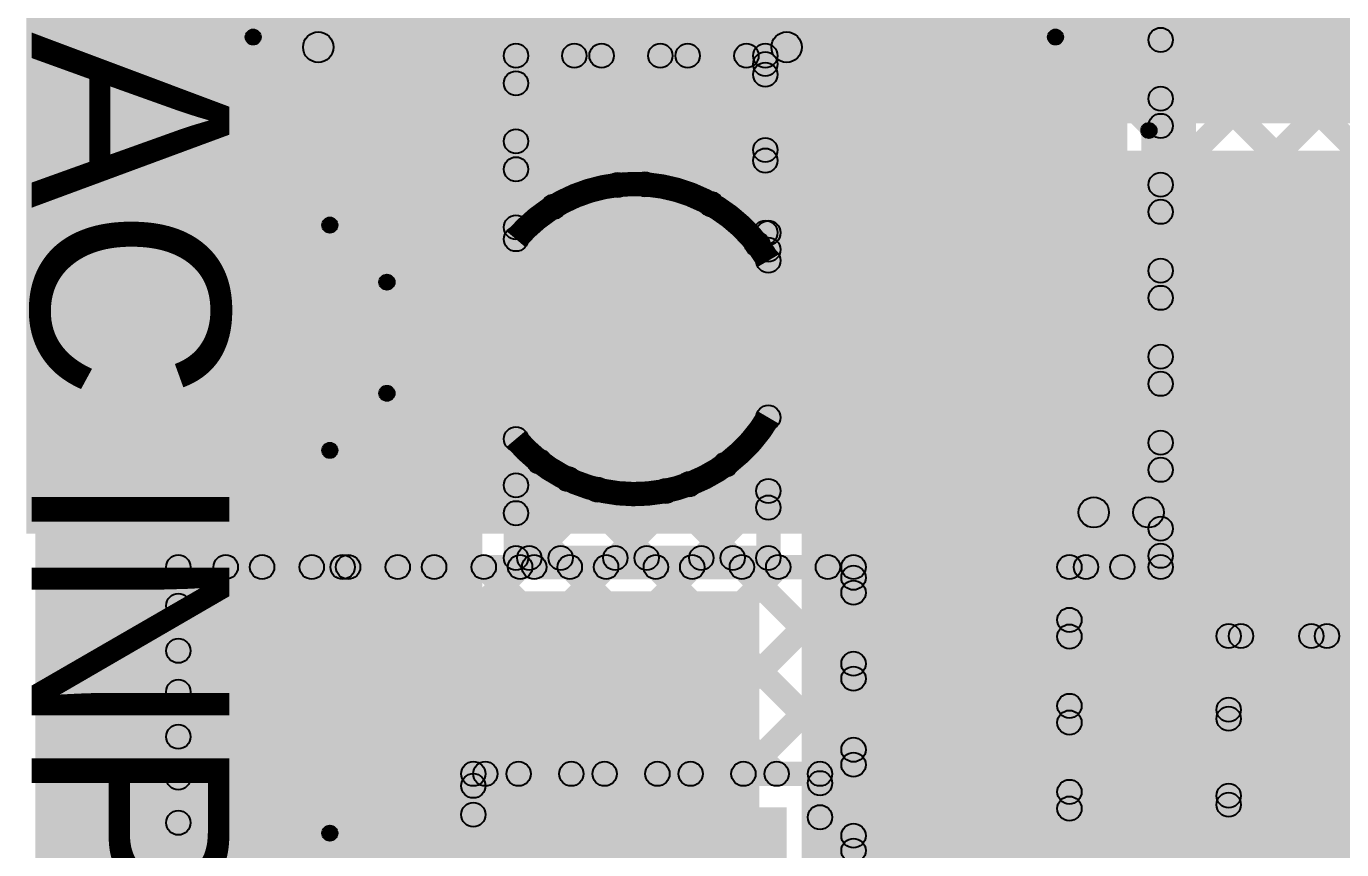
# Model space of a CAD drawing. Header units: millimetres. Extents: x 3.07 to 5.81, y 1.29 to 3.84.
# Drawn here: x 3.068 to 3.5005, y 2.204 to 2.4749 of the extents above; entities that cross this region are included whole.
import ezdxf

# ---------------------------------------------------------------- set-up
doc = ezdxf.new("R2010")
doc.units = ezdxf.units.MM
doc.header["$MEASUREMENT"] = 0
for name, color, linetype in [('BottomLayer', 5, 'Continuous'), ('BottomOverlay', 54, 'Continuous'), ('BottomPaste', 16, 'Continuous'), ('BottomSolder', 6, 'Continuous'), ('MultiLayer', 9, 'Continuous'), ('PadHoleLayer', 156, 'Continuous'), ('TopLayer', 1, 'Continuous'), ('TopOverlay', 2, 'Continuous'), ('TopSolder', 216, 'Continuous')]:
    doc.layers.add(name, color=color, linetype=linetype)

# ---------------------------------------------------------------- blocks, each defined once
blk = doc.blocks.new('T________B_____2P_1')
at = {"layer": 'BottomLayer'}
blk.add_hatch(color=5, dxfattribs=at).paths.add_polyline_path([(0.04, 0.04), (0.04, -0.04), (-0.04, -0.04), (-0.04, 0.04)])
h = blk.add_hatch(color=5, dxfattribs=at)
edge = h.paths.add_edge_path()
edge.add_arc((0.2, 0), 0.04, 0, 360)
at = {"layer": 'BottomSolder'}
blk.add_hatch(color=6, dxfattribs=at).paths.add_polyline_path([(0.044, 0.044), (0.044, -0.044), (-0.044, -0.044), (-0.044, 0.044)])
h = blk.add_hatch(color=6, dxfattribs=at)
edge = h.paths.add_edge_path()
edge.add_arc((0.2, 0), 0.044, 0, 360)
at = {"layer": 'MultiLayer'}
blk.add_hatch(color=9, dxfattribs=at).paths.add_polyline_path([(0.04, 0.04), (0.04, -0.04), (-0.04, -0.04), (-0.04, 0.04)])
h = blk.add_hatch(color=9, dxfattribs=at)
edge = h.paths.add_edge_path()
edge.add_arc((0.2, 0), 0.04, 0, 360)
at = {"layer": 'PadHoleLayer'}
h = blk.add_hatch(color=156, dxfattribs=at)
edge = h.paths.add_edge_path()
edge.add_arc((0, 0), 0.0275, 0, 360)
h = blk.add_hatch(color=156, dxfattribs=at)
edge = h.paths.add_edge_path()
edge.add_arc((0.2, 0), 0.0275, 0, 360)
at = {"layer": 'TopLayer'}
blk.add_hatch(color=1, dxfattribs=at).paths.add_polyline_path([(0.04, 0.04), (0.04, -0.04), (-0.04, -0.04), (-0.04, 0.04)])
h = blk.add_hatch(color=1, dxfattribs=at)
edge = h.paths.add_edge_path()
edge.add_arc((0.2, 0), 0.04, 0, 360)
at = {"layer": 'TopOverlay'}
h = blk.add_hatch(color=2, dxfattribs=at)
edge = h.paths.add_edge_path()
edge.add_arc((-0.10066, 0.12542), 0.0025, 0, 360)
h = blk.add_hatch(color=2, dxfattribs=at)
edge = h.paths.add_edge_path()
edge.add_arc((-0.10066, 0.12542), 0.0025, 0, 360)
for points in [[(-0.10066, 0.12292), (-0.10066, 0.12792), (0.29934, 0.12792), (0.29934, 0.12292)], [(-0.10316, 0.12542), (-0.09816, 0.12542), (-0.09816, -0.1384), (-0.10316, -0.1384)], [(0.29684, 0.12542), (0.30184, 0.12542), (0.30184, -0.1384), (0.29684, -0.1384)], [(-0.03837, 0.09843), (-0.03484, 0.10197), (-0.01607, 0.0832), (-0.01961, 0.07966)], [(0.03571, 0.10197), (0.03924, 0.09843), (0.02048, 0.07966), (0.01694, 0.0832)], [(0.16163, 0.09843), (0.16516, 0.10197), (0.18393, 0.0832), (0.18039, 0.07966)], [(0.23571, 0.10197), (0.23924, 0.09843), (0.22048, 0.07966), (0.21694, 0.0832)], [(-0.01784, 0.07893), (-0.01784, 0.08393), (0.01871, 0.08393), (0.01871, 0.07893)], [(0.18216, 0.07893), (0.18216, 0.08393), (0.21871, 0.08393), (0.21871, 0.07893)], [(-0.10242, -0.14017), (-0.09889, -0.13663), (-0.06815, -0.16737), (-0.07169, -0.17091)], [(0.29758, -0.13663), (0.30111, -0.14017), (0.27038, -0.17091), (0.26684, -0.16737)], [(-0.06992, -0.17164), (-0.06992, -0.16664), (0.26861, -0.16664), (0.26861, -0.17164)]]:
    blk.add_hatch(color=2, dxfattribs=at).paths.add_polyline_path(points)
h = blk.add_hatch(color=2, dxfattribs=at)
edge = h.paths.add_edge_path()
edge.add_arc((0.29934, 0.12542), 0.0025, 0, 360)
h = blk.add_hatch(color=2, dxfattribs=at)
edge = h.paths.add_edge_path()
edge.add_arc((0.29934, 0.12542), 0.0025, 0, 360)
h = blk.add_hatch(color=2, dxfattribs=at)
edge = h.paths.add_edge_path()
edge.add_arc((-0.03661, 0.1002), 0.0025, 0, 360)
h = blk.add_hatch(color=2, dxfattribs=at)
edge = h.paths.add_edge_path()
edge.add_arc((0.03748, 0.1002), 0.0025, 0, 360)
h = blk.add_hatch(color=2, dxfattribs=at)
edge = h.paths.add_edge_path()
edge.add_arc((0.16339, 0.1002), 0.0025, 0, 360)
h = blk.add_hatch(color=2, dxfattribs=at)
edge = h.paths.add_edge_path()
edge.add_arc((0.23748, 0.1002), 0.0025, 0, 360)
h = blk.add_hatch(color=2, dxfattribs=at)
edge = h.paths.add_edge_path()
edge.add_arc((-0.01784, 0.08143), 0.0025, 0, 360)
h = blk.add_hatch(color=2, dxfattribs=at)
edge = h.paths.add_edge_path()
edge.add_arc((-0.01784, 0.08143), 0.0025, 0, 360)
h = blk.add_hatch(color=2, dxfattribs=at)
edge = h.paths.add_edge_path()
edge.add_arc((0.01871, 0.08143), 0.0025, 0, 360)
h = blk.add_hatch(color=2, dxfattribs=at)
edge = h.paths.add_edge_path()
edge.add_arc((0.01871, 0.08143), 0.0025, 0, 360)
h = blk.add_hatch(color=2, dxfattribs=at)
edge = h.paths.add_edge_path()
edge.add_arc((0.18216, 0.08143), 0.0025, 0, 360)
h = blk.add_hatch(color=2, dxfattribs=at)
edge = h.paths.add_edge_path()
edge.add_arc((0.18216, 0.08143), 0.0025, 0, 360)
h = blk.add_hatch(color=2, dxfattribs=at)
edge = h.paths.add_edge_path()
edge.add_arc((0.21871, 0.08143), 0.0025, 0, 360)
h = blk.add_hatch(color=2, dxfattribs=at)
edge = h.paths.add_edge_path()
edge.add_arc((0.21871, 0.08143), 0.0025, 0, 360)
h = blk.add_hatch(color=2, dxfattribs=at)
edge = h.paths.add_edge_path()
edge.add_arc((-0.10066, -0.1384), 0.0025, 0, 360)
h = blk.add_hatch(color=2, dxfattribs=at)
edge = h.paths.add_edge_path()
edge.add_arc((-0.10066, -0.1384), 0.0025, 0, 360)
h = blk.add_hatch(color=2, dxfattribs=at)
edge = h.paths.add_edge_path()
edge.add_arc((0.29934, -0.1384), 0.0025, 0, 360)
h = blk.add_hatch(color=2, dxfattribs=at)
edge = h.paths.add_edge_path()
edge.add_arc((0.29934, -0.1384), 0.0025, 0, 360)
h = blk.add_hatch(color=2, dxfattribs=at)
edge = h.paths.add_edge_path()
edge.add_arc((-0.06992, -0.16914), 0.0025, 0, 360)
h = blk.add_hatch(color=2, dxfattribs=at)
edge = h.paths.add_edge_path()
edge.add_arc((-0.06992, -0.16914), 0.0025, 0, 360)
h = blk.add_hatch(color=2, dxfattribs=at)
edge = h.paths.add_edge_path()
edge.add_arc((0.26861, -0.16914), 0.0025, 0, 360)
h = blk.add_hatch(color=2, dxfattribs=at)
edge = h.paths.add_edge_path()
edge.add_arc((0.26861, -0.16914), 0.0025, 0, 360)
at = {"layer": 'TopSolder'}
blk.add_hatch(color=216, dxfattribs=at).paths.add_polyline_path([(0.044, 0.044), (0.044, -0.044), (-0.044, -0.044), (-0.044, 0.044)])
h = blk.add_hatch(color=216, dxfattribs=at)
edge = h.paths.add_edge_path()
edge.add_arc((0.2, 0), 0.044, 0, 360)
at = {"layer": 'TopOverlay'}
for centre in [(-0.10066, 0.12542), (-0.10066, 0.12542), (0.29934, 0.12542), (0.29934, 0.12542), (-0.03661, 0.1002), (0.03748, 0.1002), (0.16339, 0.1002), (0.23748, 0.1002), (-0.01784, 0.08143), (-0.01784, 0.08143), (0.01871, 0.08143), (0.01871, 0.08143), (0.18216, 0.08143), (0.18216, 0.08143), (0.21871, 0.08143), (0.21871, 0.08143), (-0.10066, -0.1384), (-0.10066, -0.1384), (0.29934, -0.1384), (0.29934, -0.1384), (-0.06992, -0.16914), (-0.06992, -0.16914), (0.26861, -0.16914), (0.26861, -0.16914)]:
    blk.add_circle(centre, 0.0025, dxfattribs=at)
blk = doc.blocks.new('750312723_3')
at = {"layer": 'BottomLayer'}
blk.add_hatch(color=5, dxfattribs=at).paths.add_polyline_path([(-0.34547, 0.25748), (-0.25886, 0.25748), (-0.25886, 0.17087), (-0.34547, 0.17087)])
at = {"layer": 'BottomSolder'}
blk.add_hatch(color=6, dxfattribs=at).paths.add_polyline_path([(-0.34947, 0.26148), (-0.25486, 0.26148), (-0.25486, 0.16687), (-0.34947, 0.16687)])
at = {"layer": 'MultiLayer'}
blk.add_hatch(color=9, dxfattribs=at).paths.add_polyline_path([(-0.34547, 0.25748), (-0.25886, 0.25748), (-0.25886, 0.17087), (-0.34547, 0.17087)])
at = {"layer": 'PadHoleLayer'}
h = blk.add_hatch(color=156, dxfattribs=at)
edge = h.paths.add_edge_path()
edge.add_arc((-0.30217, 0.21417), 0.02402, 0, 360)
at = {"layer": 'TopLayer'}
blk.add_hatch(color=1, dxfattribs=at).paths.add_polyline_path([(-0.34547, 0.25748), (-0.25886, 0.25748), (-0.25886, 0.17087), (-0.34547, 0.17087)])
at = {"layer": 'TopOverlay'}
blk.add_hatch(color=2, dxfattribs=at).paths.add_polyline_path([(0.40583, 0.28917), (0.40583, 0.27917), (-0.40617, 0.27917), (-0.40617, 0.28917)])
at = {"layer": 'TopSolder'}
blk.add_hatch(color=216, dxfattribs=at).paths.add_polyline_path([(-0.34947, 0.26148), (-0.25486, 0.26148), (-0.25486, 0.16687), (-0.34947, 0.16687)])
blk = doc.blocks.new('RES_2512_B_23')
at = {"layer": 'BottomLayer'}
for points in [[(-0.1378, 0.0689), (-0.0748, 0.0689), (-0.0748, -0.0689), (-0.1378, -0.0689)], [(0.0748, 0.0689), (0.1378, 0.0689), (0.1378, -0.0689), (0.0748, -0.0689)]]:
    blk.add_hatch(color=5, dxfattribs=at).paths.add_polyline_path(points)
at = {"layer": 'BottomOverlay'}
h = blk.add_hatch(color=54, dxfattribs=at)
edge = h.paths.add_edge_path()
edge.add_arc((-0.146, 0.077), 0.005, 0, 360)
h = blk.add_hatch(color=54, dxfattribs=at)
edge = h.paths.add_edge_path()
edge.add_arc((-0.146, 0.077), 0.005, 0, 360)
for points in [[(0.146, 0.082), (0.146, 0.072), (-0.146, 0.072), (-0.146, 0.082)], [(-0.141, -0.077), (-0.151, -0.077), (-0.151, 0.077), (-0.141, 0.077)], [(0.151, -0.077), (0.141, -0.077), (0.141, 0.077), (0.151, 0.077)], [(0.146, -0.072), (0.146, -0.082), (-0.146, -0.082), (-0.146, -0.072)]]:
    blk.add_hatch(color=54, dxfattribs=at).paths.add_polyline_path(points)
h = blk.add_hatch(color=54, dxfattribs=at)
edge = h.paths.add_edge_path()
edge.add_arc((0.146, 0.077), 0.005, 0, 360)
h = blk.add_hatch(color=54, dxfattribs=at)
edge = h.paths.add_edge_path()
edge.add_arc((0.146, 0.077), 0.005, 0, 360)
h = blk.add_hatch(color=54, dxfattribs=at)
edge = h.paths.add_edge_path()
edge.add_arc((-0.146, -0.077), 0.005, 0, 360)
h = blk.add_hatch(color=54, dxfattribs=at)
edge = h.paths.add_edge_path()
edge.add_arc((-0.146, -0.077), 0.005, 0, 360)
h = blk.add_hatch(color=54, dxfattribs=at)
edge = h.paths.add_edge_path()
edge.add_arc((0.146, -0.077), 0.005, 0, 360)
h = blk.add_hatch(color=54, dxfattribs=at)
edge = h.paths.add_edge_path()
edge.add_arc((0.146, -0.077), 0.005, 0, 360)
at = {"layer": 'BottomPaste'}
for points in [[(-0.1378, 0.0689), (-0.0748, 0.0689), (-0.0748, -0.0689), (-0.1378, -0.0689)], [(0.0748, 0.0689), (0.1378, 0.0689), (0.1378, -0.0689), (0.0748, -0.0689)]]:
    blk.add_hatch(color=16, dxfattribs=at).paths.add_polyline_path(points)
at = {"layer": 'BottomSolder'}
for points in [[(-0.1418, 0.0729), (-0.0708, 0.0729), (-0.0708, -0.0729), (-0.1418, -0.0729)], [(0.0708, 0.0729), (0.1418, 0.0729), (0.1418, -0.0729), (0.0708, -0.0729)]]:
    blk.add_hatch(color=6, dxfattribs=at).paths.add_polyline_path(points)
at = {"layer": 'BottomOverlay'}
for centre in [(-0.146, 0.077), (-0.146, 0.077), (0.146, 0.077), (0.146, 0.077), (-0.146, -0.077), (-0.146, -0.077), (0.146, -0.077), (0.146, -0.077)]:
    blk.add_circle(centre, 0.005, dxfattribs=at)
blk = doc.blocks.new('SMB_B_77')
at = {"layer": 'BottomLayer'}
for points in [[(-0.12951, 0.054), (-0.04451, 0.054), (-0.04451, -0.054), (-0.12951, -0.054)], [(0.04451, 0.054), (0.12951, 0.054), (0.12951, -0.054), (0.04451, -0.054)]]:
    blk.add_hatch(color=5, dxfattribs=at).paths.add_polyline_path(points)
at = {"layer": 'BottomOverlay'}
h = blk.add_hatch(color=54, dxfattribs=at)
edge = h.paths.add_edge_path()
edge.add_arc((-0.095, 0.081), 0.005, 0, 360)
h = blk.add_hatch(color=54, dxfattribs=at)
edge = h.paths.add_edge_path()
edge.add_arc((-0.095, 0.081), 0.005, 0, 360)
for points in [[(-0.095, 0.076), (-0.095, 0.086), (0.099, 0.086), (0.099, 0.076)], [(0.099, 0.058), (0.19, 0.058), (0.19, 0.086), (0.099, 0.086)], [(0.133, -0.086), (0.19, -0.086), (0.19, 0.086), (0.133, 0.086)], [(-0.1, 0.081), (-0.09, 0.081), (-0.09, 0.063), (-0.1, 0.063)], [(0.094, 0.081), (0.104, 0.081), (0.104, 0.063), (0.094, 0.063)], [(0.099, -0.086), (0.19, -0.086), (0.19, -0.058), (0.099, -0.058)], [(-0.1, -0.063), (-0.09, -0.063), (-0.09, -0.081), (-0.1, -0.081)], [(0.094, -0.063), (0.104, -0.063), (0.104, -0.081), (0.094, -0.081)], [(-0.095, -0.086), (-0.095, -0.076), (0.099, -0.076), (0.099, -0.086)]]:
    blk.add_hatch(color=54, dxfattribs=at).paths.add_polyline_path(points)
h = blk.add_hatch(color=54, dxfattribs=at)
edge = h.paths.add_edge_path()
edge.add_arc((0.099, 0.081), 0.005, 0, 360)
h = blk.add_hatch(color=54, dxfattribs=at)
edge = h.paths.add_edge_path()
edge.add_arc((0.099, 0.081), 0.005, 0, 360)
h = blk.add_hatch(color=54, dxfattribs=at)
edge = h.paths.add_edge_path()
edge.add_arc((-0.095, 0.063), 0.005, 0, 360)
h = blk.add_hatch(color=54, dxfattribs=at)
edge = h.paths.add_edge_path()
edge.add_arc((0.099, 0.063), 0.005, 0, 360)
h = blk.add_hatch(color=54, dxfattribs=at)
edge = h.paths.add_edge_path()
edge.add_arc((-0.095, -0.063), 0.005, 0, 360)
h = blk.add_hatch(color=54, dxfattribs=at)
edge = h.paths.add_edge_path()
edge.add_arc((0.099, -0.063), 0.005, 0, 360)
h = blk.add_hatch(color=54, dxfattribs=at)
edge = h.paths.add_edge_path()
edge.add_arc((-0.095, -0.081), 0.005, 0, 360)
h = blk.add_hatch(color=54, dxfattribs=at)
edge = h.paths.add_edge_path()
edge.add_arc((-0.095, -0.081), 0.005, 0, 360)
h = blk.add_hatch(color=54, dxfattribs=at)
edge = h.paths.add_edge_path()
edge.add_arc((0.099, -0.081), 0.005, 0, 360)
h = blk.add_hatch(color=54, dxfattribs=at)
edge = h.paths.add_edge_path()
edge.add_arc((0.099, -0.081), 0.005, 0, 360)
at = {"layer": 'BottomPaste'}
for points in [[(-0.12951, 0.054), (-0.04451, 0.054), (-0.04451, -0.054), (-0.12951, -0.054)], [(0.04451, 0.054), (0.12951, 0.054), (0.12951, -0.054), (0.04451, -0.054)]]:
    blk.add_hatch(color=16, dxfattribs=at).paths.add_polyline_path(points)
at = {"layer": 'BottomSolder'}
for points in [[(-0.13351, 0.058), (-0.04051, 0.058), (-0.04051, -0.058), (-0.13351, -0.058)], [(0.04051, 0.058), (0.13351, 0.058), (0.13351, -0.058), (0.04051, -0.058)]]:
    blk.add_hatch(color=6, dxfattribs=at).paths.add_polyline_path(points)
at = {"layer": 'BottomOverlay'}
for centre in [(-0.095, 0.081), (-0.095, 0.081), (0.099, 0.081), (0.099, 0.081), (-0.095, 0.063), (0.099, 0.063), (-0.095, -0.063), (0.099, -0.063), (-0.095, -0.081), (-0.095, -0.081), (0.099, -0.081), (0.099, -0.081)]:
    blk.add_circle(centre, 0.005, dxfattribs=at)

msp = doc.modelspace()

# ---------------------------------------------------------------- hatches: boundary and pattern name
at = {"layer": 'BottomLayer'}
for points in [[(3.322, 2.418), (3.381, 2.418), (3.381, 2.782), (3.322, 2.782)], [(3.392, 2.443), (3.566, 2.443), (3.566, 2.59), (3.392, 2.59)], [(3.071, 2.163), (3.218, 2.163), (3.218, 2.54), (3.071, 2.54)], [(3.23183, 2.43421), (3.22617, 2.43987), (3.25433, 2.46803), (3.25999, 2.46238)], [(3.23183, 2.40593), (3.22617, 2.41159), (3.28262, 2.46803), (3.28828, 2.46238)], [(3.229, 2.4612), (3.229, 2.4692), (3.311, 2.4692), (3.311, 2.4612)], [(3.24539, 2.46238), (3.25105, 2.46803), (3.31483, 2.40425), (3.30917, 2.3986)], [(3.27368, 2.46238), (3.27933, 2.46803), (3.31383, 2.43354), (3.30817, 2.42788)], [(3.30196, 2.46238), (3.30762, 2.46803), (3.31383, 2.46182), (3.30817, 2.45616)], [(3.233, 2.40486), (3.225, 2.40486), (3.225, 2.4652), (3.233, 2.4652)], [(3.27424, 2.42006), (3.26858, 2.42571), (3.30817, 2.4653), (3.31383, 2.45964)], [(3.315, 2.407), (3.307, 2.407), (3.307, 2.4652), (3.315, 2.4652)], [(3.22617, 2.45331), (3.23183, 2.45897), (3.26527, 2.42552), (3.25961, 2.41987)], [(3.296, 2.41353), (3.29034, 2.41919), (3.30817, 2.43702), (3.31383, 2.43136)], [(3.323, 2.165), (3.565, 2.165), (3.565, 2.434), (3.323, 2.434)], [(3.22617, 2.42503), (3.23183, 2.43068), (3.24419, 2.41832), (3.23854, 2.41266)], [(3.31115, 2.4004), (3.30549, 2.40606), (3.30917, 2.40973), (3.31483, 2.40408)], [(3.316, 2.39779), (3.308, 2.39779), (3.308, 2.407), (3.316, 2.407)], [(3.316, 2.3), (3.308, 2.3), (3.308, 2.34621), (3.316, 2.34621)], [(3.233, 2.3), (3.225, 2.3), (3.225, 2.33914), (3.233, 2.33914)], [(3.23183, 2.32108), (3.22617, 2.32673), (3.23394, 2.33451), (3.2396, 2.32885)], [(3.29506, 2.32785), (3.30072, 2.33351), (3.31483, 2.3194), (3.30917, 2.31374)], [(3.2432, 2.32315), (3.24885, 2.32881), (3.27483, 2.30283), (3.26917, 2.29717)], [(3.26449, 2.29717), (3.25884, 2.30283), (3.28309, 2.32708), (3.28874, 2.32142)], [(3.23621, 2.29717), (3.23055, 2.30283), (3.25302, 2.3253), (3.25868, 2.31964)], [(3.27542, 2.31921), (3.28108, 2.32487), (3.30312, 2.30283), (3.29746, 2.29717)], [(3.29278, 2.29717), (3.28712, 2.30283), (3.30917, 2.32488), (3.31483, 2.31922)], [(3.22617, 2.31189), (3.23183, 2.31755), (3.24655, 2.30283), (3.24089, 2.29717)], [(3.229, 2.296), (3.229, 2.304), (3.312, 2.304), (3.312, 2.296)], [(3.072, 2.162), (3.309, 2.162), (3.309, 2.289), (3.072, 2.289)]]:
    msp.add_hatch(color=5, dxfattribs=at).paths.add_polyline_path(points)
h = msp.add_hatch(color=5, dxfattribs=at)
edge = h.paths.add_edge_path()
edge.add_arc((3.229, 2.4652), 0.004, 0, 360)
h = msp.add_hatch(color=5, dxfattribs=at)
edge = h.paths.add_edge_path()
edge.add_arc((3.229, 2.4652), 0.004, 0, 360)
h = msp.add_hatch(color=5, dxfattribs=at)
edge = h.paths.add_edge_path()
edge.add_arc((3.24822, 2.4652), 0.004, 0, 360)
h = msp.add_hatch(color=5, dxfattribs=at)
edge = h.paths.add_edge_path()
edge.add_arc((3.25716, 2.4652), 0.004, 0, 360)
h = msp.add_hatch(color=5, dxfattribs=at)
edge = h.paths.add_edge_path()
edge.add_arc((3.2765, 2.4652), 0.004, 0, 360)
h = msp.add_hatch(color=5, dxfattribs=at)
edge = h.paths.add_edge_path()
edge.add_arc((3.28545, 2.4652), 0.004, 0, 360)
h = msp.add_hatch(color=5, dxfattribs=at)
edge = h.paths.add_edge_path()
edge.add_arc((3.30479, 2.4652), 0.004, 0, 360)
h = msp.add_hatch(color=5, dxfattribs=at)
edge = h.paths.add_edge_path()
edge.add_arc((3.311, 2.4652), 0.004, 0, 360)
h = msp.add_hatch(color=5, dxfattribs=at)
edge = h.paths.add_edge_path()
edge.add_arc((3.311, 2.4652), 0.004, 0, 360)
h = msp.add_hatch(color=5, dxfattribs=at)
edge = h.paths.add_edge_path()
edge.add_arc((3.311, 2.46247), 0.004, 0, 360)
h = msp.add_hatch(color=5, dxfattribs=at)
edge = h.paths.add_edge_path()
edge.add_arc((3.311, 2.45899), 0.004, 0, 360)
h = msp.add_hatch(color=5, dxfattribs=at)
edge = h.paths.add_edge_path()
edge.add_arc((3.229, 2.45614), 0.004, 0, 360)
h = msp.add_hatch(color=5, dxfattribs=at)
edge = h.paths.add_edge_path()
edge.add_arc((3.229, 2.43704), 0.004, 0, 360)
h = msp.add_hatch(color=5, dxfattribs=at)
edge = h.paths.add_edge_path()
edge.add_arc((3.311, 2.43419), 0.004, 0, 360)
h = msp.add_hatch(color=5, dxfattribs=at)
edge = h.paths.add_edge_path()
edge.add_arc((3.229, 2.42786), 0.004, 0, 360)
h = msp.add_hatch(color=5, dxfattribs=at)
edge = h.paths.add_edge_path()
edge.add_arc((3.311, 2.43071), 0.004, 0, 360)
h = msp.add_hatch(color=5, dxfattribs=at)
edge = h.paths.add_edge_path()
edge.add_arc((3.26244, 2.4227), 0.004, 0, 360)
h = msp.add_hatch(color=5, dxfattribs=at)
edge = h.paths.add_edge_path()
edge.add_arc((3.27141, 2.42289), 0.004, 0, 360)
h = msp.add_hatch(color=5, dxfattribs=at)
edge = h.paths.add_edge_path()
edge.add_arc((3.24136, 2.41549), 0.004, 0, 360)
h = msp.add_hatch(color=5, dxfattribs=at)
edge = h.paths.add_edge_path()
edge.add_arc((3.29317, 2.41636), 0.004, 0, 360)
h = msp.add_hatch(color=5, dxfattribs=at)
edge = h.paths.add_edge_path()
edge.add_arc((3.229, 2.40876), 0.004, 0, 360)
h = msp.add_hatch(color=5, dxfattribs=at)
edge = h.paths.add_edge_path()
edge.add_arc((3.311, 2.407), 0.004, 0, 360)
h = msp.add_hatch(color=5, dxfattribs=at)
edge = h.paths.add_edge_path()
edge.add_arc((3.312, 2.407), 0.004, 0, 360)
h = msp.add_hatch(color=5, dxfattribs=at)
edge = h.paths.add_edge_path()
edge.add_arc((3.312, 2.4069), 0.004, 0, 360)
h = msp.add_hatch(color=5, dxfattribs=at)
edge = h.paths.add_edge_path()
edge.add_arc((3.229, 2.40486), 0.004, 0, 360)
h = msp.add_hatch(color=5, dxfattribs=at)
edge = h.paths.add_edge_path()
edge.add_arc((3.229, 2.40486), 0.004, 0, 360)
h = msp.add_hatch(color=5, dxfattribs=at)
edge = h.paths.add_edge_path()
edge.add_arc((3.30832, 2.40323), 0.004, 0, 360)
h = msp.add_hatch(color=5, dxfattribs=at)
edge = h.paths.add_edge_path()
edge.add_arc((3.312, 2.40142), 0.004, 0, 360)
h = msp.add_hatch(color=5, dxfattribs=at)
edge = h.paths.add_edge_path()
edge.add_arc((3.312, 2.39779), 0.004, 0, 360)
h = msp.add_hatch(color=5, dxfattribs=at)
edge = h.paths.add_edge_path()
edge.add_arc((3.312, 2.39779), 0.004, 0, 360)
h = msp.add_hatch(color=5, dxfattribs=at)
edge = h.paths.add_edge_path()
edge.add_arc((3.312, 2.34621), 0.004, 0, 360)
h = msp.add_hatch(color=5, dxfattribs=at)
edge = h.paths.add_edge_path()
edge.add_arc((3.312, 2.34621), 0.004, 0, 360)
h = msp.add_hatch(color=5, dxfattribs=at)
edge = h.paths.add_edge_path()
edge.add_arc((3.229, 2.33914), 0.004, 0, 360)
h = msp.add_hatch(color=5, dxfattribs=at)
edge = h.paths.add_edge_path()
edge.add_arc((3.229, 2.33914), 0.004, 0, 360)
h = msp.add_hatch(color=5, dxfattribs=at)
edge = h.paths.add_edge_path()
edge.add_arc((3.23677, 2.33168), 0.004, 0, 360)
h = msp.add_hatch(color=5, dxfattribs=at)
edge = h.paths.add_edge_path()
edge.add_arc((3.29789, 2.33068), 0.004, 0, 360)
h = msp.add_hatch(color=5, dxfattribs=at)
edge = h.paths.add_edge_path()
edge.add_arc((3.229, 2.3239), 0.004, 0, 360)
h = msp.add_hatch(color=5, dxfattribs=at)
edge = h.paths.add_edge_path()
edge.add_arc((3.24603, 2.32598), 0.004, 0, 360)
h = msp.add_hatch(color=5, dxfattribs=at)
edge = h.paths.add_edge_path()
edge.add_arc((3.28591, 2.32425), 0.004, 0, 360)
h = msp.add_hatch(color=5, dxfattribs=at)
edge = h.paths.add_edge_path()
edge.add_arc((3.25585, 2.32247), 0.004, 0, 360)
h = msp.add_hatch(color=5, dxfattribs=at)
edge = h.paths.add_edge_path()
edge.add_arc((3.27825, 2.32204), 0.004, 0, 360)
h = msp.add_hatch(color=5, dxfattribs=at)
edge = h.paths.add_edge_path()
edge.add_arc((3.312, 2.32205), 0.004, 0, 360)
h = msp.add_hatch(color=5, dxfattribs=at)
edge = h.paths.add_edge_path()
edge.add_arc((3.229, 2.31472), 0.004, 0, 360)
h = msp.add_hatch(color=5, dxfattribs=at)
edge = h.paths.add_edge_path()
edge.add_arc((3.312, 2.31657), 0.004, 0, 360)
h = msp.add_hatch(color=5, dxfattribs=at)
edge = h.paths.add_edge_path()
edge.add_arc((3.229, 2.3), 0.004, 0, 360)
h = msp.add_hatch(color=5, dxfattribs=at)
edge = h.paths.add_edge_path()
edge.add_arc((3.229, 2.3), 0.004, 0, 360)
h = msp.add_hatch(color=5, dxfattribs=at)
edge = h.paths.add_edge_path()
edge.add_arc((3.23338, 2.3), 0.004, 0, 360)
h = msp.add_hatch(color=5, dxfattribs=at)
edge = h.paths.add_edge_path()
edge.add_arc((3.24372, 2.3), 0.004, 0, 360)
h = msp.add_hatch(color=5, dxfattribs=at)
edge = h.paths.add_edge_path()
edge.add_arc((3.26166, 2.3), 0.004, 0, 360)
h = msp.add_hatch(color=5, dxfattribs=at)
edge = h.paths.add_edge_path()
edge.add_arc((3.272, 2.3), 0.004, 0, 360)
h = msp.add_hatch(color=5, dxfattribs=at)
edge = h.paths.add_edge_path()
edge.add_arc((3.28995, 2.3), 0.004, 0, 360)
h = msp.add_hatch(color=5, dxfattribs=at)
edge = h.paths.add_edge_path()
edge.add_arc((3.30029, 2.3), 0.004, 0, 360)
h = msp.add_hatch(color=5, dxfattribs=at)
edge = h.paths.add_edge_path()
edge.add_arc((3.312, 2.3), 0.004, 0, 360)
h = msp.add_hatch(color=5, dxfattribs=at)
edge = h.paths.add_edge_path()
edge.add_arc((3.312, 2.3), 0.004, 0, 360)
at = {"layer": 'TopLayer'}
for points in [[(3.44383, 2.36337), (3.43817, 2.36903), (4.12497, 3.05583), (4.13063, 3.05017)], [(3.44383, 2.44822), (3.43817, 2.45388), (3.76688, 2.78258), (3.77253, 2.77693)], [(3.44383, 2.39165), (3.43817, 2.39731), (3.8173, 2.77644), (3.82295, 2.77078)], [(3.44383, 2.41994), (3.43817, 2.4256), (3.78661, 2.77404), (3.79227, 2.76838)], [(3.44383, 2.33509), (3.43817, 2.34074), (3.80017, 2.70274), (3.80583, 2.69709)], [(3.068, 2.308), (3.224, 2.308), (3.224, 2.667), (3.068, 2.667)], [(3.44383, 2.3068), (3.43817, 2.31246), (3.73917, 2.61346), (3.74483, 2.6078)], [(3.41383, 2.24852), (3.40817, 2.25417), (3.73917, 2.58517), (3.74483, 2.57952)], [(3.41383, 2.22023), (3.40817, 2.22589), (3.73917, 2.55689), (3.74483, 2.55123)], [(3.49336, 2.27148), (3.4877, 2.27714), (3.76139, 2.55083), (3.76705, 2.54517)], [(3.44017, 2.52215), (3.44583, 2.52781), (3.67881, 2.29483), (3.67315, 2.28917)], [(3.445, 2.297), (3.437, 2.297), (3.437, 2.515), (3.445, 2.515)], [(3.183, 2.308), (3.43, 2.308), (3.43, 2.512), (3.183, 2.512)], [(3.43817, 2.49587), (3.44383, 2.50153), (3.65053, 2.29483), (3.64487, 2.28917)], [(3.43817, 2.46759), (3.44383, 2.47324), (3.62224, 2.29483), (3.61659, 2.28917)], [(3.43817, 2.4393), (3.44383, 2.44496), (3.59396, 2.29483), (3.5883, 2.28917)], [(3.43817, 2.41102), (3.44383, 2.41667), (3.56567, 2.29483), (3.56002, 2.28917)], [(3.43817, 2.38273), (3.44383, 2.38839), (3.55508, 2.27714), (3.54943, 2.27148)], [(3.351, 2.003), (3.4, 2.003), (3.4, 2.366), (3.351, 2.366)], [(3.43817, 2.35445), (3.44383, 2.36011), (3.5268, 2.27714), (3.52114, 2.27148)], [(3.43817, 2.32616), (3.44383, 2.33182), (3.49851, 2.27714), (3.49286, 2.27148)], [(3.43817, 2.29788), (3.44383, 2.30354), (3.47023, 2.27714), (3.46457, 2.27148)], [(3.122, 2.057), (3.114, 2.057), (3.114, 2.297), (3.122, 2.297)], [(3.12083, 2.23836), (3.11517, 2.24402), (3.17098, 2.29983), (3.17664, 2.29417)], [(3.12083, 2.26664), (3.11517, 2.2723), (3.1427, 2.29983), (3.14836, 2.29417)], [(3.12083, 2.21008), (3.11517, 2.21573), (3.19927, 2.29983), (3.20492, 2.29417)], [(3.12083, 2.15351), (3.11517, 2.15916), (3.25584, 2.29983), (3.26149, 2.29417)], [(3.12083, 2.18179), (3.11517, 2.18745), (3.22755, 2.29983), (3.23321, 2.29417)], [(3.118, 2.293), (3.118, 2.301), (3.172, 2.301), (3.172, 2.293)], [(3.13075, 2.29417), (3.13641, 2.29983), (3.21783, 2.21841), (3.21217, 2.21275)], [(3.15904, 2.29417), (3.16469, 2.29983), (3.23269, 2.23183), (3.22704, 2.22617)], [(3.172, 2.293), (3.172, 2.301), (3.235, 2.301), (3.235, 2.293)], [(3.172, 2.293), (3.172, 2.301), (3.235, 2.301), (3.235, 2.293)], [(3.18732, 2.29417), (3.19298, 2.29983), (3.26098, 2.23183), (3.25532, 2.22617)], [(3.21561, 2.29417), (3.22126, 2.29983), (3.28926, 2.23183), (3.28361, 2.22617)], [(3.22178, 2.22617), (3.21612, 2.23183), (3.28412, 2.29983), (3.28978, 2.29417)], [(3.235, 2.293), (3.235, 2.301), (3.34, 2.301), (3.34, 2.293)], [(3.24389, 2.29417), (3.24955, 2.29983), (3.31755, 2.23183), (3.31189, 2.22617)], [(3.25006, 2.22617), (3.2444, 2.23183), (3.3124, 2.29983), (3.31806, 2.29417)], [(3.27217, 2.29417), (3.27783, 2.29983), (3.34283, 2.23483), (3.33717, 2.22917)], [(3.30046, 2.29417), (3.30612, 2.29983), (3.34283, 2.26312), (3.33717, 2.25746)], [(3.32874, 2.29417), (3.3344, 2.29983), (3.34283, 2.2914), (3.33717, 2.28574)], [(3.344, 2.0405), (3.336, 2.0405), (3.336, 2.297), (3.344, 2.297)], [(3.415, 2.0435), (3.407, 2.0435), (3.407, 2.297), (3.415, 2.297)], [(3.41383, 2.2768), (3.40817, 2.28246), (3.42554, 2.29983), (3.4312, 2.29417)], [(3.411, 2.293), (3.411, 2.301), (3.441, 2.301), (3.441, 2.293)], [(3.4136, 2.29417), (3.41925, 2.29983), (3.46617, 2.25291), (3.46052, 2.24725)], [(3.27835, 2.22617), (3.27269, 2.23183), (3.33717, 2.29631), (3.34283, 2.29065)], [(3.11517, 2.28147), (3.12083, 2.28713), (3.21783, 2.19013), (3.21217, 2.18447)], [(3.40817, 2.27131), (3.41383, 2.27697), (3.46617, 2.22462), (3.46052, 2.21896)], [(3.46335, 2.27031), (3.46335, 2.27831), (3.56, 2.27831), (3.56, 2.27031)], [(3.46735, 2.16569), (3.45935, 2.16569), (3.45935, 2.27431), (3.46735, 2.27431)], [(3.30663, 2.22617), (3.30097, 2.23183), (3.33717, 2.26803), (3.34283, 2.26237)], [(3.11517, 2.25318), (3.12083, 2.25884), (3.21783, 2.16184), (3.21217, 2.15618)], [(3.41383, 2.19195), (3.40817, 2.19761), (3.46052, 2.24995), (3.46617, 2.24429)], [(3.40817, 2.24303), (3.41383, 2.24868), (3.46617, 2.19634), (3.46052, 2.19068)], [(3.33183, 2.22309), (3.32617, 2.22874), (3.33717, 2.23974), (3.34283, 2.23409)], [(3.21783, 2.22222), (3.21217, 2.22788), (3.21612, 2.23183), (3.22178, 2.22617)], [(3.215, 2.225), (3.215, 2.233), (3.329, 2.233), (3.329, 2.225)], [(3.11517, 2.2249), (3.12083, 2.23056), (3.21783, 2.13356), (3.21217, 2.1279)], [(3.12083, 2.12522), (3.11517, 2.13088), (3.21217, 2.22788), (3.21783, 2.22222)], [(3.219, 2.05), (3.211, 2.05), (3.211, 2.229), (3.219, 2.229)], [(3.333, 2.05), (3.325, 2.05), (3.325, 2.229), (3.333, 2.229)], [(3.41383, 2.16366), (3.40817, 2.16932), (3.46052, 2.22167), (3.46617, 2.21601)], [(3.40817, 2.21474), (3.41383, 2.2204), (3.4674, 2.16683), (3.46174, 2.16117)], [(3.226, 1.992), (3.318, 1.992), (3.318, 2.218), (3.226, 2.218)], [(3.32617, 2.21189), (3.33183, 2.21755), (3.34283, 2.20655), (3.33717, 2.20089)], [(3.33183, 2.1948), (3.32617, 2.20046), (3.33717, 2.21146), (3.34283, 2.2058)]]:
    msp.add_hatch(color=1, dxfattribs=at).paths.add_polyline_path(points)
h = msp.add_hatch(color=1, dxfattribs=at)
edge = h.paths.add_edge_path()
edge.add_arc((3.441, 2.47041), 0.004, 0, 360)
h = msp.add_hatch(color=1, dxfattribs=at)
edge = h.paths.add_edge_path()
edge.add_arc((3.441, 2.45105), 0.004, 0, 360)
h = msp.add_hatch(color=1, dxfattribs=at)
edge = h.paths.add_edge_path()
edge.add_arc((3.441, 2.44213), 0.004, 0, 360)
h = msp.add_hatch(color=1, dxfattribs=at)
edge = h.paths.add_edge_path()
edge.add_arc((3.441, 2.42277), 0.004, 0, 360)
h = msp.add_hatch(color=1, dxfattribs=at)
edge = h.paths.add_edge_path()
edge.add_arc((3.441, 2.41385), 0.004, 0, 360)
h = msp.add_hatch(color=1, dxfattribs=at)
edge = h.paths.add_edge_path()
edge.add_arc((3.441, 2.39448), 0.004, 0, 360)
h = msp.add_hatch(color=1, dxfattribs=at)
edge = h.paths.add_edge_path()
edge.add_arc((3.441, 2.38556), 0.004, 0, 360)
h = msp.add_hatch(color=1, dxfattribs=at)
edge = h.paths.add_edge_path()
edge.add_arc((3.441, 2.3662), 0.004, 0, 360)
h = msp.add_hatch(color=1, dxfattribs=at)
edge = h.paths.add_edge_path()
edge.add_arc((3.441, 2.35728), 0.004, 0, 360)
h = msp.add_hatch(color=1, dxfattribs=at)
edge = h.paths.add_edge_path()
edge.add_arc((3.441, 2.33791), 0.004, 0, 360)
h = msp.add_hatch(color=1, dxfattribs=at)
edge = h.paths.add_edge_path()
edge.add_arc((3.441, 2.32899), 0.004, 0, 360)
h = msp.add_hatch(color=1, dxfattribs=at)
edge = h.paths.add_edge_path()
edge.add_arc((3.441, 2.30963), 0.004, 0, 360)
h = msp.add_hatch(color=1, dxfattribs=at)
edge = h.paths.add_edge_path()
edge.add_arc((3.441, 2.30071), 0.004, 0, 360)
h = msp.add_hatch(color=1, dxfattribs=at)
edge = h.paths.add_edge_path()
edge.add_arc((3.118, 2.297), 0.004, 0, 360)
h = msp.add_hatch(color=1, dxfattribs=at)
edge = h.paths.add_edge_path()
edge.add_arc((3.118, 2.297), 0.004, 0, 360)
h = msp.add_hatch(color=1, dxfattribs=at)
edge = h.paths.add_edge_path()
edge.add_arc((3.13358, 2.297), 0.004, 0, 360)
h = msp.add_hatch(color=1, dxfattribs=at)
edge = h.paths.add_edge_path()
edge.add_arc((3.14553, 2.297), 0.004, 0, 360)
h = msp.add_hatch(color=1, dxfattribs=at)
edge = h.paths.add_edge_path()
edge.add_arc((3.16187, 2.297), 0.004, 0, 360)
h = msp.add_hatch(color=1, dxfattribs=at)
edge = h.paths.add_edge_path()
edge.add_arc((3.172, 2.297), 0.004, 0, 360)
h = msp.add_hatch(color=1, dxfattribs=at)
edge = h.paths.add_edge_path()
edge.add_arc((3.172, 2.297), 0.004, 0, 360)
h = msp.add_hatch(color=1, dxfattribs=at)
edge = h.paths.add_edge_path()
edge.add_arc((3.172, 2.297), 0.004, 0, 360)
h = msp.add_hatch(color=1, dxfattribs=at)
edge = h.paths.add_edge_path()
edge.add_arc((3.17381, 2.297), 0.004, 0, 360)
h = msp.add_hatch(color=1, dxfattribs=at)
edge = h.paths.add_edge_path()
edge.add_arc((3.19015, 2.297), 0.004, 0, 360)
h = msp.add_hatch(color=1, dxfattribs=at)
edge = h.paths.add_edge_path()
edge.add_arc((3.2021, 2.297), 0.004, 0, 360)
h = msp.add_hatch(color=1, dxfattribs=at)
edge = h.paths.add_edge_path()
edge.add_arc((3.21843, 2.297), 0.004, 0, 360)
h = msp.add_hatch(color=1, dxfattribs=at)
edge = h.paths.add_edge_path()
edge.add_arc((3.23038, 2.297), 0.004, 0, 360)
h = msp.add_hatch(color=1, dxfattribs=at)
edge = h.paths.add_edge_path()
edge.add_arc((3.235, 2.297), 0.004, 0, 360)
h = msp.add_hatch(color=1, dxfattribs=at)
edge = h.paths.add_edge_path()
edge.add_arc((3.235, 2.297), 0.004, 0, 360)
h = msp.add_hatch(color=1, dxfattribs=at)
edge = h.paths.add_edge_path()
edge.add_arc((3.235, 2.297), 0.004, 0, 360)
h = msp.add_hatch(color=1, dxfattribs=at)
edge = h.paths.add_edge_path()
edge.add_arc((3.24672, 2.297), 0.004, 0, 360)
h = msp.add_hatch(color=1, dxfattribs=at)
edge = h.paths.add_edge_path()
edge.add_arc((3.25866, 2.297), 0.004, 0, 360)
h = msp.add_hatch(color=1, dxfattribs=at)
edge = h.paths.add_edge_path()
edge.add_arc((3.275, 2.297), 0.004, 0, 360)
h = msp.add_hatch(color=1, dxfattribs=at)
edge = h.paths.add_edge_path()
edge.add_arc((3.28695, 2.297), 0.004, 0, 360)
h = msp.add_hatch(color=1, dxfattribs=at)
edge = h.paths.add_edge_path()
edge.add_arc((3.30329, 2.297), 0.004, 0, 360)
h = msp.add_hatch(color=1, dxfattribs=at)
edge = h.paths.add_edge_path()
edge.add_arc((3.31523, 2.297), 0.004, 0, 360)
h = msp.add_hatch(color=1, dxfattribs=at)
edge = h.paths.add_edge_path()
edge.add_arc((3.33157, 2.297), 0.004, 0, 360)
h = msp.add_hatch(color=1, dxfattribs=at)
edge = h.paths.add_edge_path()
edge.add_arc((3.34, 2.297), 0.004, 0, 360)
h = msp.add_hatch(color=1, dxfattribs=at)
edge = h.paths.add_edge_path()
edge.add_arc((3.34, 2.297), 0.004, 0, 360)
h = msp.add_hatch(color=1, dxfattribs=at)
edge = h.paths.add_edge_path()
edge.add_arc((3.34, 2.29348), 0.004, 0, 360)
h = msp.add_hatch(color=1, dxfattribs=at)
edge = h.paths.add_edge_path()
edge.add_arc((3.411, 2.297), 0.004, 0, 360)
h = msp.add_hatch(color=1, dxfattribs=at)
edge = h.paths.add_edge_path()
edge.add_arc((3.411, 2.297), 0.004, 0, 360)
h = msp.add_hatch(color=1, dxfattribs=at)
edge = h.paths.add_edge_path()
edge.add_arc((3.41642, 2.297), 0.004, 0, 360)
h = msp.add_hatch(color=1, dxfattribs=at)
edge = h.paths.add_edge_path()
edge.add_arc((3.42837, 2.297), 0.004, 0, 360)
h = msp.add_hatch(color=1, dxfattribs=at)
edge = h.paths.add_edge_path()
edge.add_arc((3.441, 2.297), 0.004, 0, 360)
h = msp.add_hatch(color=1, dxfattribs=at)
edge = h.paths.add_edge_path()
edge.add_arc((3.441, 2.297), 0.004, 0, 360)
h = msp.add_hatch(color=1, dxfattribs=at)
edge = h.paths.add_edge_path()
edge.add_arc((3.34, 2.28857), 0.004, 0, 360)
h = msp.add_hatch(color=1, dxfattribs=at)
edge = h.paths.add_edge_path()
edge.add_arc((3.118, 2.2843), 0.004, 0, 360)
h = msp.add_hatch(color=1, dxfattribs=at)
edge = h.paths.add_edge_path()
edge.add_arc((3.411, 2.27963), 0.004, 0, 360)
h = msp.add_hatch(color=1, dxfattribs=at)
edge = h.paths.add_edge_path()
edge.add_arc((3.411, 2.27414), 0.004, 0, 360)
h = msp.add_hatch(color=1, dxfattribs=at)
edge = h.paths.add_edge_path()
edge.add_arc((3.46335, 2.27431), 0.004, 0, 360)
h = msp.add_hatch(color=1, dxfattribs=at)
edge = h.paths.add_edge_path()
edge.add_arc((3.46335, 2.27431), 0.004, 0, 360)
h = msp.add_hatch(color=1, dxfattribs=at)
edge = h.paths.add_edge_path()
edge.add_arc((3.4674, 2.27431), 0.004, 0, 360)
h = msp.add_hatch(color=1, dxfattribs=at)
edge = h.paths.add_edge_path()
edge.add_arc((3.49053, 2.27431), 0.004, 0, 360)
h = msp.add_hatch(color=1, dxfattribs=at)
edge = h.paths.add_edge_path()
edge.add_arc((3.49569, 2.27431), 0.004, 0, 360)
h = msp.add_hatch(color=1, dxfattribs=at)
edge = h.paths.add_edge_path()
edge.add_arc((3.118, 2.26947), 0.004, 0, 360)
h = msp.add_hatch(color=1, dxfattribs=at)
edge = h.paths.add_edge_path()
edge.add_arc((3.34, 2.2652), 0.004, 0, 360)
h = msp.add_hatch(color=1, dxfattribs=at)
edge = h.paths.add_edge_path()
edge.add_arc((3.34, 2.26029), 0.004, 0, 360)
h = msp.add_hatch(color=1, dxfattribs=at)
edge = h.paths.add_edge_path()
edge.add_arc((3.118, 2.25601), 0.004, 0, 360)
h = msp.add_hatch(color=1, dxfattribs=at)
edge = h.paths.add_edge_path()
edge.add_arc((3.411, 2.25135), 0.004, 0, 360)
h = msp.add_hatch(color=1, dxfattribs=at)
edge = h.paths.add_edge_path()
edge.add_arc((3.46335, 2.25008), 0.004, 0, 360)
h = msp.add_hatch(color=1, dxfattribs=at)
edge = h.paths.add_edge_path()
edge.add_arc((3.411, 2.24586), 0.004, 0, 360)
h = msp.add_hatch(color=1, dxfattribs=at)
edge = h.paths.add_edge_path()
edge.add_arc((3.46335, 2.24712), 0.004, 0, 360)
h = msp.add_hatch(color=1, dxfattribs=at)
edge = h.paths.add_edge_path()
edge.add_arc((3.118, 2.24119), 0.004, 0, 360)
h = msp.add_hatch(color=1, dxfattribs=at)
edge = h.paths.add_edge_path()
edge.add_arc((3.34, 2.23691), 0.004, 0, 360)
h = msp.add_hatch(color=1, dxfattribs=at)
edge = h.paths.add_edge_path()
edge.add_arc((3.215, 2.229), 0.004, 0, 360)
h = msp.add_hatch(color=1, dxfattribs=at)
edge = h.paths.add_edge_path()
edge.add_arc((3.215, 2.229), 0.004, 0, 360)
h = msp.add_hatch(color=1, dxfattribs=at)
edge = h.paths.add_edge_path()
edge.add_arc((3.21895, 2.229), 0.004, 0, 360)
h = msp.add_hatch(color=1, dxfattribs=at)
edge = h.paths.add_edge_path()
edge.add_arc((3.21895, 2.229), 0.004, 0, 360)
h = msp.add_hatch(color=1, dxfattribs=at)
edge = h.paths.add_edge_path()
edge.add_arc((3.22987, 2.229), 0.004, 0, 360)
h = msp.add_hatch(color=1, dxfattribs=at)
edge = h.paths.add_edge_path()
edge.add_arc((3.24723, 2.229), 0.004, 0, 360)
h = msp.add_hatch(color=1, dxfattribs=at)
edge = h.paths.add_edge_path()
edge.add_arc((3.25815, 2.229), 0.004, 0, 360)
h = msp.add_hatch(color=1, dxfattribs=at)
edge = h.paths.add_edge_path()
edge.add_arc((3.27552, 2.229), 0.004, 0, 360)
h = msp.add_hatch(color=1, dxfattribs=at)
edge = h.paths.add_edge_path()
edge.add_arc((3.28643, 2.229), 0.004, 0, 360)
h = msp.add_hatch(color=1, dxfattribs=at)
edge = h.paths.add_edge_path()
edge.add_arc((3.3038, 2.229), 0.004, 0, 360)
h = msp.add_hatch(color=1, dxfattribs=at)
edge = h.paths.add_edge_path()
edge.add_arc((3.31472, 2.229), 0.004, 0, 360)
h = msp.add_hatch(color=1, dxfattribs=at)
edge = h.paths.add_edge_path()
edge.add_arc((3.329, 2.229), 0.004, 0, 360)
h = msp.add_hatch(color=1, dxfattribs=at)
edge = h.paths.add_edge_path()
edge.add_arc((3.329, 2.229), 0.004, 0, 360)
h = msp.add_hatch(color=1, dxfattribs=at)
edge = h.paths.add_edge_path()
edge.add_arc((3.34, 2.232), 0.004, 0, 360)
h = msp.add_hatch(color=1, dxfattribs=at)
edge = h.paths.add_edge_path()
edge.add_arc((3.118, 2.22773), 0.004, 0, 360)
h = msp.add_hatch(color=1, dxfattribs=at)
edge = h.paths.add_edge_path()
edge.add_arc((3.215, 2.22505), 0.004, 0, 360)
h = msp.add_hatch(color=1, dxfattribs=at)
edge = h.paths.add_edge_path()
edge.add_arc((3.215, 2.22505), 0.004, 0, 360)
h = msp.add_hatch(color=1, dxfattribs=at)
edge = h.paths.add_edge_path()
edge.add_arc((3.329, 2.22591), 0.004, 0, 360)
h = msp.add_hatch(color=1, dxfattribs=at)
edge = h.paths.add_edge_path()
edge.add_arc((3.411, 2.22306), 0.004, 0, 360)
h = msp.add_hatch(color=1, dxfattribs=at)
edge = h.paths.add_edge_path()
edge.add_arc((3.46335, 2.22179), 0.004, 0, 360)
h = msp.add_hatch(color=1, dxfattribs=at)
edge = h.paths.add_edge_path()
edge.add_arc((3.215, 2.21558), 0.004, 0, 360)
h = msp.add_hatch(color=1, dxfattribs=at)
edge = h.paths.add_edge_path()
edge.add_arc((3.411, 2.21757), 0.004, 0, 360)
h = msp.add_hatch(color=1, dxfattribs=at)
edge = h.paths.add_edge_path()
edge.add_arc((3.46335, 2.21884), 0.004, 0, 360)
h = msp.add_hatch(color=1, dxfattribs=at)
edge = h.paths.add_edge_path()
edge.add_arc((3.118, 2.2129), 0.004, 0, 360)
h = msp.add_hatch(color=1, dxfattribs=at)
edge = h.paths.add_edge_path()
edge.add_arc((3.329, 2.21472), 0.004, 0, 360)
h = msp.add_hatch(color=1, dxfattribs=at)
edge = h.paths.add_edge_path()
edge.add_arc((3.34, 2.20863), 0.004, 0, 360)
h = msp.add_hatch(color=1, dxfattribs=at)
edge = h.paths.add_edge_path()
edge.add_arc((3.34, 2.20372), 0.004, 0, 360)

# ---------------------------------------------------------------- linework, layer by layer
at = {"layer": 'BottomLayer', "const_width": 0.008}
for points in [[(3.229, 2.40486, -0.517836), (3.312, 2.39779)], [(3.312, 2.34621, -0.517836), (3.229, 2.33914)]]:
    msp.add_lwpolyline(points, format="xyb", dxfattribs=at)
at = {"layer": 'BottomLayer'}
for centre in [(3.229, 2.4652), (3.229, 2.4652), (3.24822, 2.4652), (3.25716, 2.4652), (3.2765, 2.4652), (3.28545, 2.4652), (3.30479, 2.4652), (3.311, 2.4652), (3.311, 2.4652), (3.311, 2.46247), (3.311, 2.45899), (3.229, 2.45614), (3.229, 2.43704), (3.311, 2.43419), (3.229, 2.42786), (3.311, 2.43071), (3.26244, 2.4227), (3.27141, 2.42289), (3.24136, 2.41549), (3.29317, 2.41636), (3.229, 2.40876), (3.311, 2.407), (3.312, 2.407), (3.312, 2.4069), (3.229, 2.40486), (3.229, 2.40486), (3.30832, 2.40323), (3.312, 2.40142), (3.312, 2.39779), (3.312, 2.39779), (3.312, 2.34621), (3.312, 2.34621), (3.229, 2.33914), (3.229, 2.33914), (3.23677, 2.33168), (3.29789, 2.33068), (3.229, 2.3239), (3.24603, 2.32598), (3.28591, 2.32425), (3.25585, 2.32247), (3.27825, 2.32204), (3.312, 2.32205), (3.229, 2.31472), (3.312, 2.31657), (3.229, 2.3), (3.229, 2.3), (3.23338, 2.3), (3.24372, 2.3), (3.26166, 2.3), (3.272, 2.3), (3.28995, 2.3), (3.30029, 2.3), (3.312, 2.3), (3.312, 2.3)]:
    msp.add_circle(centre, 0.004, dxfattribs=at)
at = {"layer": 'TopLayer'}
for centre in [(3.441, 2.47041), (3.441, 2.45105), (3.441, 2.44213), (3.441, 2.42277), (3.441, 2.41385), (3.441, 2.39448), (3.441, 2.38556), (3.441, 2.3662), (3.441, 2.35728), (3.441, 2.33791), (3.441, 2.32899), (3.441, 2.30963), (3.441, 2.30071), (3.118, 2.297), (3.118, 2.297), (3.13358, 2.297), (3.14553, 2.297), (3.16187, 2.297), (3.172, 2.297), (3.172, 2.297), (3.172, 2.297), (3.17381, 2.297), (3.19015, 2.297), (3.2021, 2.297), (3.21843, 2.297), (3.23038, 2.297), (3.235, 2.297), (3.235, 2.297), (3.235, 2.297), (3.24672, 2.297), (3.25866, 2.297), (3.275, 2.297), (3.28695, 2.297), (3.30329, 2.297), (3.31523, 2.297), (3.33157, 2.297), (3.34, 2.297), (3.34, 2.297), (3.34, 2.29348), (3.411, 2.297), (3.411, 2.297), (3.41642, 2.297), (3.42837, 2.297), (3.441, 2.297), (3.441, 2.297), (3.34, 2.28857), (3.118, 2.2843), (3.411, 2.27963), (3.411, 2.27414), (3.46335, 2.27431), (3.46335, 2.27431), (3.4674, 2.27431), (3.49053, 2.27431), (3.49569, 2.27431), (3.118, 2.26947), (3.34, 2.2652), (3.34, 2.26029), (3.118, 2.25601), (3.411, 2.25135), (3.46335, 2.25008), (3.411, 2.24586), (3.46335, 2.24712), (3.118, 2.24119), (3.34, 2.23691), (3.215, 2.229), (3.215, 2.229), (3.21895, 2.229), (3.21895, 2.229), (3.22987, 2.229), (3.24723, 2.229), (3.25815, 2.229), (3.27552, 2.229), (3.28643, 2.229), (3.3038, 2.229), (3.31472, 2.229), (3.329, 2.229), (3.329, 2.229), (3.34, 2.232), (3.118, 2.22773), (3.215, 2.22505), (3.215, 2.22505), (3.329, 2.22591), (3.411, 2.22306), (3.46335, 2.22179), (3.215, 2.21558), (3.411, 2.21757), (3.46335, 2.21884), (3.118, 2.2129), (3.329, 2.21472), (3.34, 2.20863), (3.34, 2.20372)]:
    msp.add_circle(centre, 0.004, dxfattribs=at)

# ---------------------------------------------------------------- block references
for name, p, rotation in [('750312723_3', (3.73183, 2.52217), 90), ('RES_2512_B_23', (3.241, 2.614), 270), ('SMB_B_77', (3.5, 2.41), 90), ('T________B_____2P_1', (3.268, 2.172), 90)]:
    msp.add_blockref(name, p, dxfattribs=dict(rotation=rotation))

# ---------------------------------------------------------------- texts
at = {"layer": 'TopOverlay'}
msp.add_text('AC INPUT', height=0.065, rotation=270, dxfattribs=at).set_placement((3.06976, 2.473))

doc.saveas('drawing.dxf')
